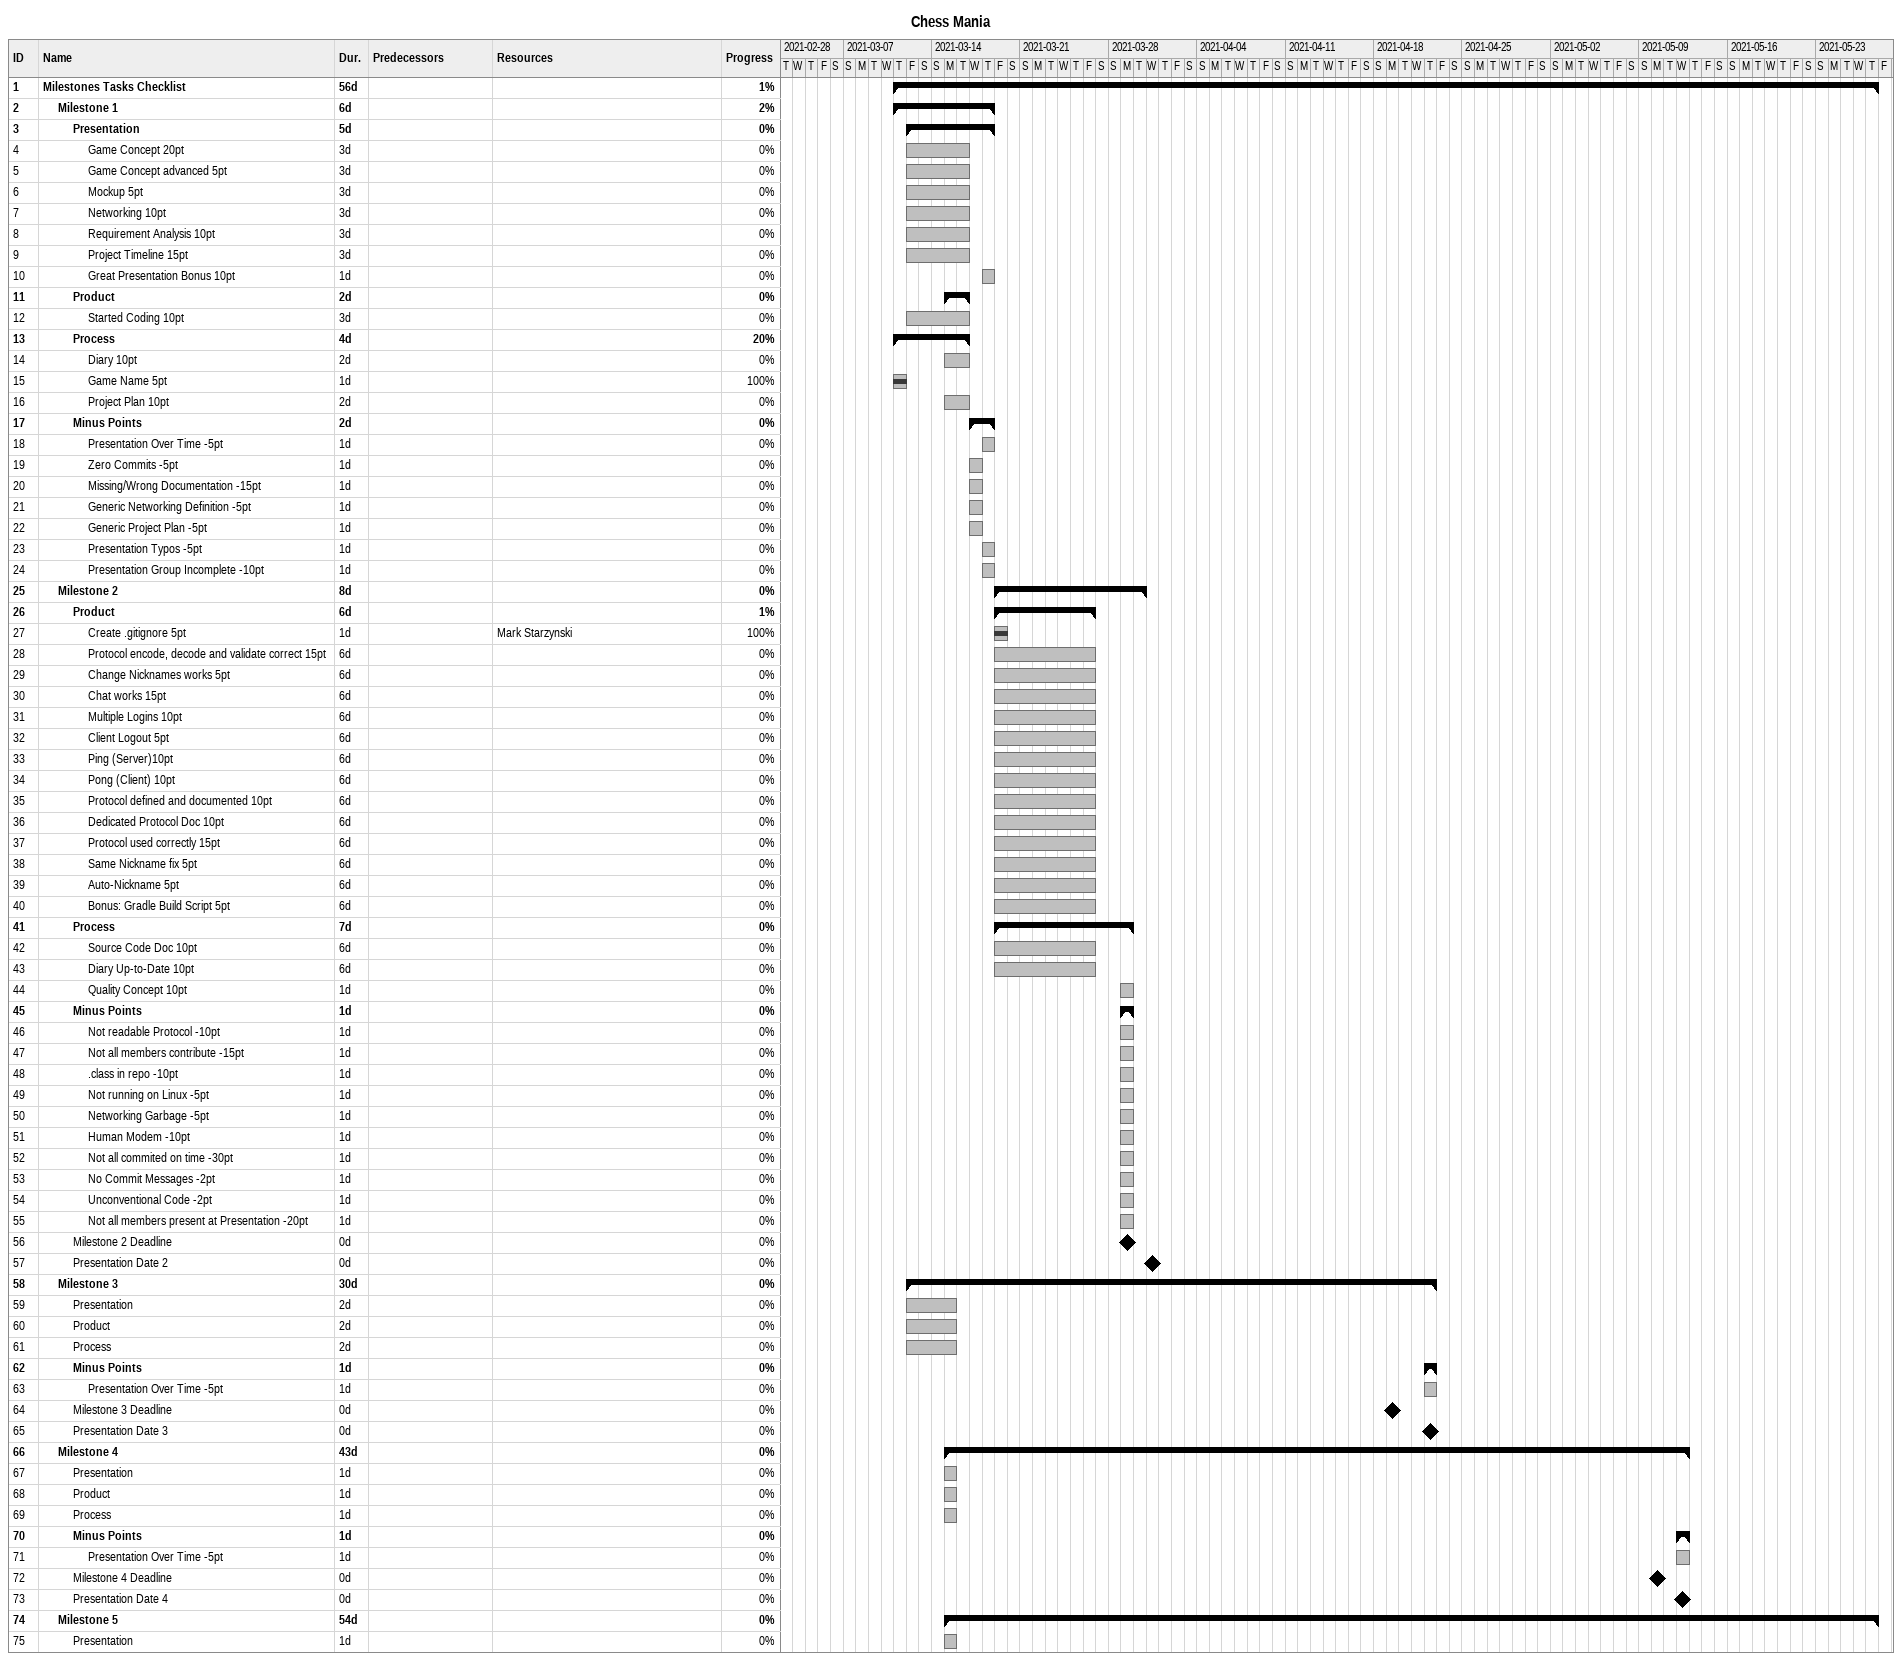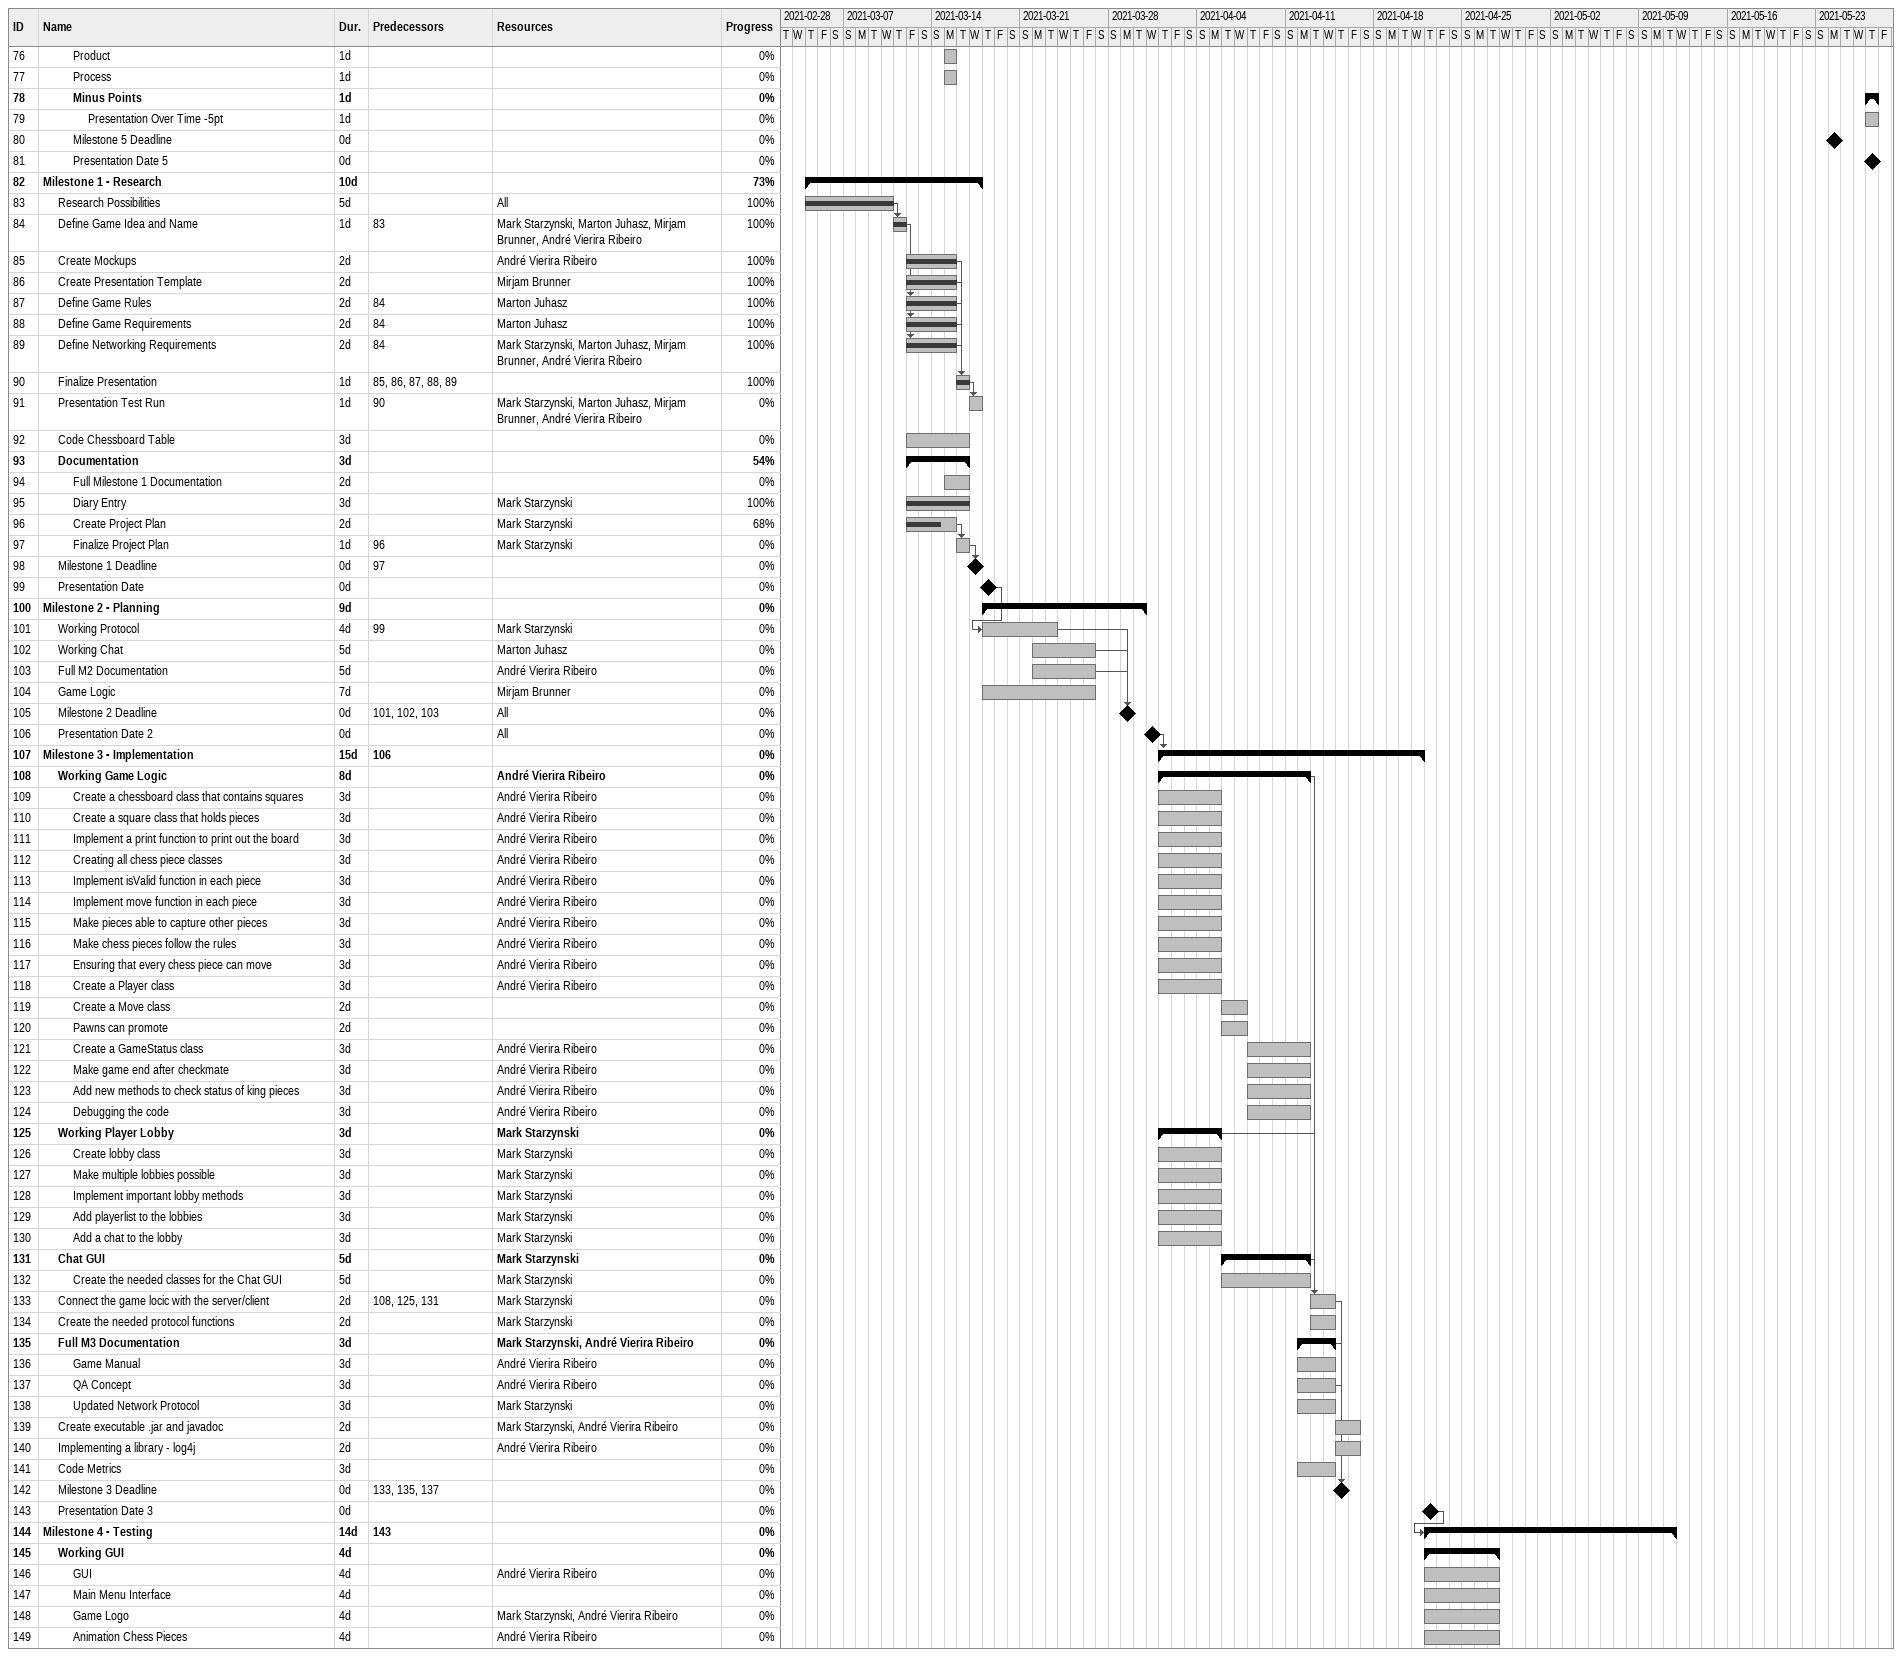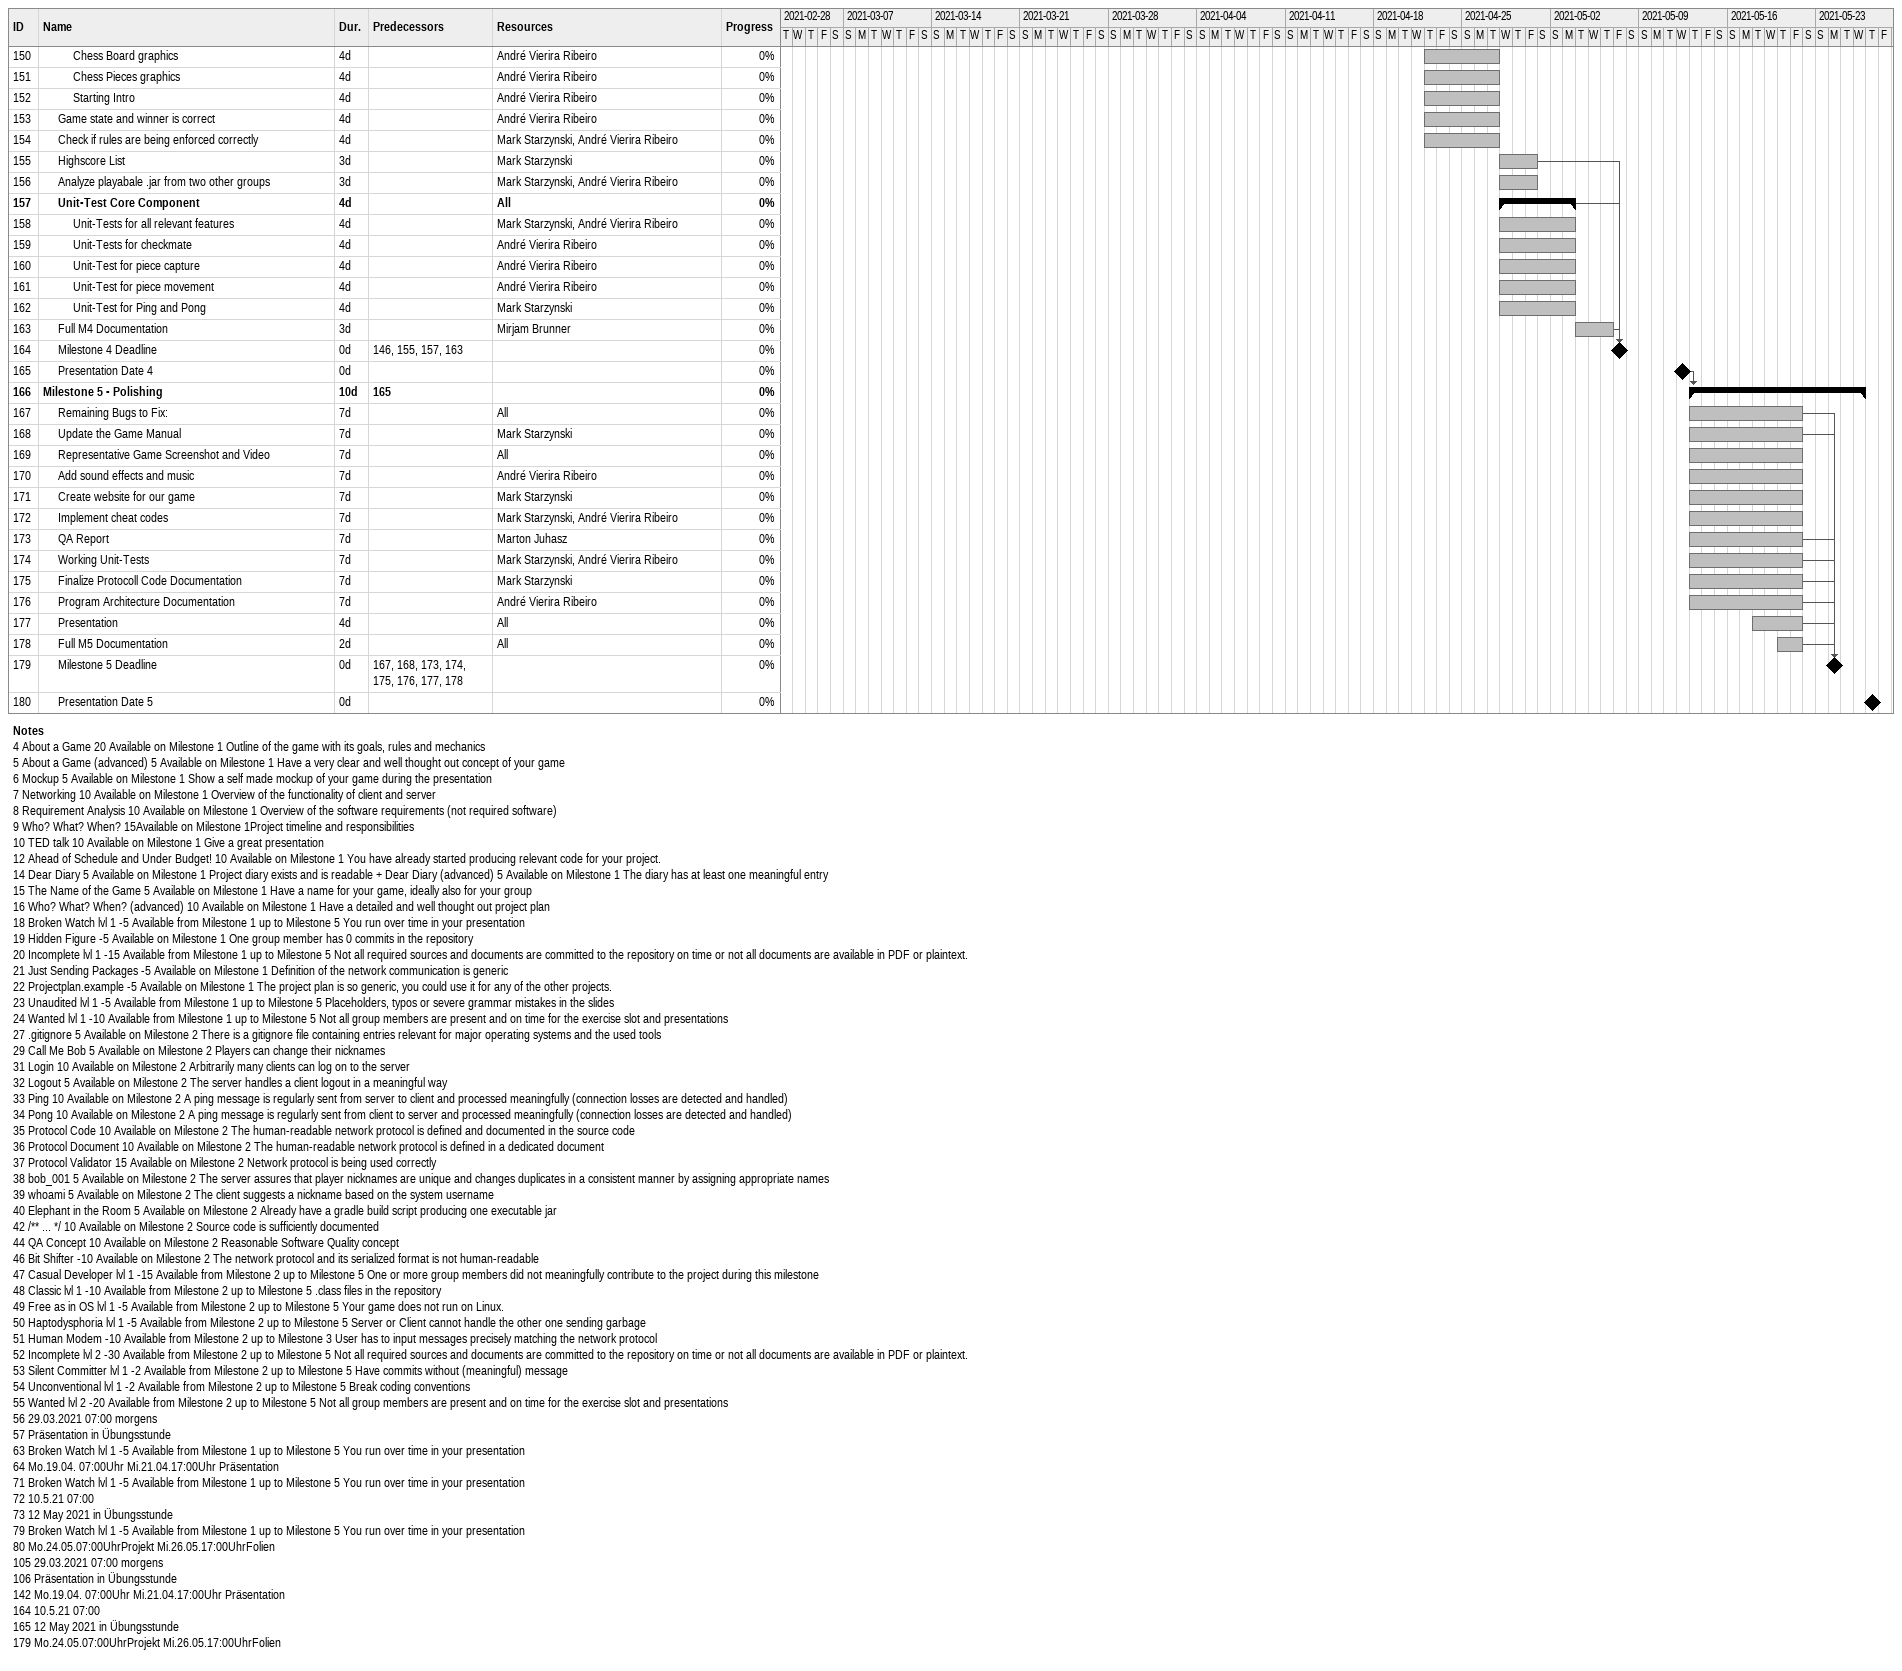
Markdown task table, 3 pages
Chess Mania

| ID | Level | Task | Duration | Start | Finish | Predecessors | Resources | % complete |
|---|---|---|---|---|---|---|---|---|
| 1 | 1 | **Milestones Tasks Checklist** | 56d | 2021-03-11 | 2021-05-27 |  |  | 1 |
| 2 | 2 | **Milestone 1** | 6d | 2021-03-11 | 2021-03-18 |  |  | 2 |
| 3 | 3 | **Presentation** | 5d | 2021-03-12 | 2021-03-18 |  |  | 0 |
| 4 | 4 | Game Concept 20pt | 3d | 2021-03-12 | 2021-03-16 |  |  | 0 |
| 5 | 4 | Game Concept advanced 5pt | 3d | 2021-03-12 | 2021-03-16 |  |  | 0 |
| 6 | 4 | Mockup 5pt | 3d | 2021-03-12 | 2021-03-16 |  |  | 0 |
| 7 | 4 | Networking 10pt | 3d | 2021-03-12 | 2021-03-16 |  |  | 0 |
| 8 | 4 | Requirement Analysis 10pt | 3d | 2021-03-12 | 2021-03-16 |  |  | 0 |
| 9 | 4 | Project Timeline 15pt | 3d | 2021-03-12 | 2021-03-16 |  |  | 0 |
| 10 | 4 | Great Presentation Bonus 10pt | 1d | 2021-03-18 | 2021-03-18 |  |  | 0 |
| 11 | 3 | **Product** | 2d | 2021-03-15 | 2021-03-16 |  |  | 0 |
| 12 | 4 | Started Coding 10pt | 3d | 2021-03-12 | 2021-03-16 |  |  | 0 |
| 13 | 3 | **Process** | 4d | 2021-03-11 | 2021-03-16 |  |  | 20 |
| 14 | 4 | Diary 10pt | 2d | 2021-03-15 | 2021-03-16 |  |  | 0 |
| 15 | 4 | Game Name 5pt | 1d | 2021-03-11 | 2021-03-11 |  |  | 100 |
| 16 | 4 | Project Plan 10pt | 2d | 2021-03-15 | 2021-03-16 |  |  | 0 |
| 17 | 3 | **Minus Points** | 2d | 2021-03-17 | 2021-03-18 |  |  | 0 |
| 18 | 4 | Presentation Over Time -5pt | 1d | 2021-03-18 | 2021-03-18 |  |  | 0 |
| 19 | 4 | Zero Commits -5pt | 1d | 2021-03-17 | 2021-03-17 |  |  | 0 |
| 20 | 4 | Missing/Wrong Documentation -15pt | 1d | 2021-03-17 | 2021-03-17 |  |  | 0 |
| 21 | 4 | Generic Networking Definition -5pt | 1d | 2021-03-17 | 2021-03-17 |  |  | 0 |
| 22 | 4 | Generic Project Plan -5pt | 1d | 2021-03-17 | 2021-03-17 |  |  | 0 |
| 23 | 4 | Presentation Typos -5pt | 1d | 2021-03-18 | 2021-03-18 |  |  | 0 |
| 24 | 4 | Presentation Group Incomplete -10pt | 1d | 2021-03-18 | 2021-03-18 |  |  | 0 |
| 25 | 2 | **Milestone 2** | 8d | 2021-03-19 | 2021-03-30 |  |  | 0 |
| 26 | 3 | **Product** | 6d | 2021-03-19 | 2021-03-26 |  |  | 1 |
| 27 | 4 | Create .gitignore 5pt | 1d | 2021-03-19 | 2021-03-19 |  | Mark Starzynski | 100 |
| 28 | 4 | Protocol encode, decode and validate correct 15pt | 6d | 2021-03-19 | 2021-03-26 |  |  | 0 |
| 29 | 4 | Change Nicknames works 5pt | 6d | 2021-03-19 | 2021-03-26 |  |  | 0 |
| 30 | 4 | Chat works 15pt | 6d | 2021-03-19 | 2021-03-26 |  |  | 0 |
| 31 | 4 | Multiple Logins 10pt | 6d | 2021-03-19 | 2021-03-26 |  |  | 0 |
| 32 | 4 | Client Logout 5pt | 6d | 2021-03-19 | 2021-03-26 |  |  | 0 |
| 33 | 4 | Ping (Server)10pt | 6d | 2021-03-19 | 2021-03-26 |  |  | 0 |
| 34 | 4 | Pong (Client) 10pt | 6d | 2021-03-19 | 2021-03-26 |  |  | 0 |
| 35 | 4 | Protocol defined and documented 10pt | 6d | 2021-03-19 | 2021-03-26 |  |  | 0 |
| 36 | 4 | Dedicated Protocol Doc 10pt | 6d | 2021-03-19 | 2021-03-26 |  |  | 0 |
| 37 | 4 | Protocol used correctly 15pt | 6d | 2021-03-19 | 2021-03-26 |  |  | 0 |
| 38 | 4 | Same Nickname fix 5pt | 6d | 2021-03-19 | 2021-03-26 |  |  | 0 |
| 39 | 4 | Auto-Nickname 5pt | 6d | 2021-03-19 | 2021-03-26 |  |  | 0 |
| 40 | 4 | Bonus: Gradle Build Script 5pt | 6d | 2021-03-19 | 2021-03-26 |  |  | 0 |
| 41 | 3 | **Process** | 7d | 2021-03-19 | 2021-03-29 |  |  | 0 |
| 42 | 4 | Source Code Doc 10pt | 6d | 2021-03-19 | 2021-03-26 |  |  | 0 |
| 43 | 4 | Diary Up-to-Date 10pt | 6d | 2021-03-19 | 2021-03-26 |  |  | 0 |
| 44 | 4 | Quality Concept 10pt | 1d | 2021-03-29 | 2021-03-29 |  |  | 0 |
| 45 | 3 | **Minus Points** | 1d | 2021-03-29 | 2021-03-29 |  |  | 0 |
| 46 | 4 | Not readable Protocol -10pt | 1d | 2021-03-29 | 2021-03-29 |  |  | 0 |
| 47 | 4 | Not all members contribute -15pt | 1d | 2021-03-29 | 2021-03-29 |  |  | 0 |
| 48 | 4 | .class in repo -10pt | 1d | 2021-03-29 | 2021-03-29 |  |  | 0 |
| 49 | 4 | Not running on Linux -5pt | 1d | 2021-03-29 | 2021-03-29 |  |  | 0 |
| 50 | 4 | Networking Garbage -5pt | 1d | 2021-03-29 | 2021-03-29 |  |  | 0 |
| 51 | 4 | Human Modem -10pt | 1d | 2021-03-29 | 2021-03-29 |  |  | 0 |
| 52 | 4 | Not all commited on time -30pt | 1d | 2021-03-29 | 2021-03-29 |  |  | 0 |
| 53 | 4 | No Commit Messages -2pt | 1d | 2021-03-29 | 2021-03-29 |  |  | 0 |
| 54 | 4 | Unconventional Code -2pt | 1d | 2021-03-29 | 2021-03-29 |  |  | 0 |
| 55 | 4 | Not all members present at Presentation -20pt | 1d | 2021-03-29 | 2021-03-29 |  |  | 0 |
| 56 | 3 | Milestone 2 Deadline | 0d | 2021-03-29 | 2021-03-29 |  |  | 0 |
| 57 | 3 | Presentation Date 2 | 0d | 2021-03-31 | 2021-03-31 |  |  | 0 |
| 58 | 2 | **Milestone 3** | 30d | 2021-03-12 | 2021-04-22 |  |  | 0 |
| 59 | 3 | Presentation | 2d | 2021-03-12 | 2021-03-15 |  |  | 0 |
| 60 | 3 | Product | 2d | 2021-03-12 | 2021-03-15 |  |  | 0 |
| 61 | 3 | Process | 2d | 2021-03-12 | 2021-03-15 |  |  | 0 |
| 62 | 3 | **Minus Points** | 1d | 2021-04-22 | 2021-04-22 |  |  | 0 |
| 63 | 4 | Presentation Over Time -5pt | 1d | 2021-04-22 | 2021-04-22 |  |  | 0 |
| 64 | 3 | Milestone 3 Deadline | 0d | 2021-04-19 | 2021-04-19 |  |  | 0 |
| 65 | 3 | Presentation Date 3 | 0d | 2021-04-22 | 2021-04-22 |  |  | 0 |
| 66 | 2 | **Milestone 4** | 43d | 2021-03-15 | 2021-05-12 |  |  | 0 |
| 67 | 3 | Presentation | 1d | 2021-03-15 | 2021-03-15 |  |  | 0 |
| 68 | 3 | Product | 1d | 2021-03-15 | 2021-03-15 |  |  | 0 |
| 69 | 3 | Process | 1d | 2021-03-15 | 2021-03-15 |  |  | 0 |
| 70 | 3 | **Minus Points** | 1d | 2021-05-12 | 2021-05-12 |  |  | 0 |
| 71 | 4 | Presentation Over Time -5pt | 1d | 2021-05-12 | 2021-05-12 |  |  | 0 |
| 72 | 3 | Milestone 4 Deadline | 0d | 2021-05-10 | 2021-05-10 |  |  | 0 |
| 73 | 3 | Presentation Date 4 | 0d | 2021-05-12 | 2021-05-12 |  |  | 0 |
| 74 | 2 | **Milestone 5** | 54d | 2021-03-15 | 2021-05-27 |  |  | 0 |
| 75 | 3 | Presentation | 1d | 2021-03-15 | 2021-03-15 |  |  | 0 |
| 76 | 3 | Product | 1d | 2021-03-15 | 2021-03-15 |  |  | 0 |
| 77 | 3 | Process | 1d | 2021-03-15 | 2021-03-15 |  |  | 0 |
| 78 | 3 | **Minus Points** | 1d | 2021-05-27 | 2021-05-27 |  |  | 0 |
| 79 | 4 | Presentation Over Time -5pt | 1d | 2021-05-27 | 2021-05-27 |  |  | 0 |
| 80 | 3 | Milestone 5 Deadline | 0d | 2021-05-24 | 2021-05-24 |  |  | 0 |
| 81 | 3 | Presentation Date 5 | 0d | 2021-05-27 | 2021-05-27 |  |  | 0 |
| 82 | 1 | **Milestone 1 - Research** | 10d | 2021-03-04 | 2021-03-17 |  |  | 73 |
| 83 | 2 | Research Possibilities | 5d | 2021-03-04 | 2021-03-10 |  | All | 100 |
| 84 | 2 | Define Game Idea and Name | 1d | 2021-03-11 | 2021-03-11 | 83 | Mark Starzynski, Marton Juhasz, Mirjam Brunner, André Vierira Ribeiro | 100 |
| 85 | 2 | Create Mockups | 2d | 2021-03-12 | 2021-03-15 |  | André Vierira Ribeiro | 100 |
| 86 | 2 | Create Presentation Template | 2d | 2021-03-12 | 2021-03-15 |  | Mirjam Brunner | 100 |
| 87 | 2 | Define Game Rules | 2d | 2021-03-12 | 2021-03-15 | 84 | Marton Juhasz | 100 |
| 88 | 2 | Define Game Requirements | 2d | 2021-03-12 | 2021-03-15 | 84 | Marton Juhasz | 100 |
| 89 | 2 | Define Networking Requirements | 2d | 2021-03-12 | 2021-03-15 | 84 | Mark Starzynski, Marton Juhasz, Mirjam Brunner, André Vierira Ribeiro | 100 |
| 90 | 2 | Finalize Presentation | 1d | 2021-03-16 | 2021-03-16 | 85, 86, 87, 88, 89 |  | 100 |
| 91 | 2 | Presentation Test Run | 1d | 2021-03-17 | 2021-03-17 | 90 | Mark Starzynski, Marton Juhasz, Mirjam Brunner, André Vierira Ribeiro | 0 |
| 92 | 2 | Code Chessboard Table | 3d | 2021-03-12 | 2021-03-16 |  |  | 0 |
| 93 | 2 | **Documentation** | 3d | 2021-03-12 | 2021-03-16 |  |  | 54 |
| 94 | 3 | Full Milestone 1 Documentation | 2d | 2021-03-15 | 2021-03-16 |  |  | 0 |
| 95 | 3 | Diary Entry | 3d | 2021-03-12 | 2021-03-16 |  | Mark Starzynski | 100 |
| 96 | 3 | Create Project Plan | 2d | 2021-03-12 | 2021-03-15 |  | Mark Starzynski | 68 |
| 97 | 3 | Finalize Project Plan | 1d | 2021-03-16 | 2021-03-16 | 96 | Mark Starzynski | 0 |
| 98 | 2 | Milestone 1 Deadline | 0d | 2021-03-17 | 2021-03-17 | 97 |  | 0 |
| 99 | 2 | Presentation Date | 0d | 2021-03-18 | 2021-03-18 |  |  | 0 |
| 100 | 1 | **Milestone 2 - Planning** | 9d | 2021-03-18 | 2021-03-30 |  |  | 0 |
| 101 | 2 | Working Protocol | 4d | 2021-03-18 | 2021-03-23 | 99 | Mark Starzynski | 0 |
| 102 | 2 | Working Chat | 5d | 2021-03-22 | 2021-03-26 |  | Marton Juhasz | 0 |
| 103 | 2 | Full M2 Documentation | 5d | 2021-03-22 | 2021-03-26 |  | André Vierira Ribeiro | 0 |
| 104 | 2 | Game Logic | 7d | 2021-03-18 | 2021-03-26 |  | Mirjam Brunner | 0 |
| 105 | 2 | Milestone 2 Deadline | 0d | 2021-03-29 | 2021-03-29 | 101, 102, 103 | All | 0 |
| 106 | 2 | Presentation Date 2 | 0d | 2021-03-31 | 2021-03-31 |  | All | 0 |
| 107 | 1 | **Milestone 3 - Implementation** | 15d | 2021-04-01 | 2021-04-21 | 106 |  | 0 |
| 108 | 2 | **Working Game Logic** | 8d | 2021-04-01 | 2021-04-12 |  | André Vierira Ribeiro | 0 |
| 109 | 3 | Create a chessboard class that contains squares | 3d | 2021-04-01 | 2021-04-05 |  | André Vierira Ribeiro | 0 |
| 110 | 3 | Create a square class that holds pieces | 3d | 2021-04-01 | 2021-04-05 |  | André Vierira Ribeiro | 0 |
| 111 | 3 | Implement a print function to print out the board | 3d | 2021-04-01 | 2021-04-05 |  | André Vierira Ribeiro | 0 |
| 112 | 3 | Creating all chess piece classes | 3d | 2021-04-01 | 2021-04-05 |  | André Vierira Ribeiro | 0 |
| 113 | 3 | Implement isValid function in each piece | 3d | 2021-04-01 | 2021-04-05 |  | André Vierira Ribeiro | 0 |
| 114 | 3 | Implement move function in each piece | 3d | 2021-04-01 | 2021-04-05 |  | André Vierira Ribeiro | 0 |
| 115 | 3 | Make pieces able to capture other pieces | 3d | 2021-04-01 | 2021-04-05 |  | André Vierira Ribeiro | 0 |
| 116 | 3 | Make chess pieces follow the rules | 3d | 2021-04-01 | 2021-04-05 |  | André Vierira Ribeiro | 0 |
| 117 | 3 | Ensuring that every chess piece can move | 3d | 2021-04-01 | 2021-04-05 |  | André Vierira Ribeiro | 0 |
| 118 | 3 | Create a Player class | 3d | 2021-04-01 | 2021-04-05 |  | André Vierira Ribeiro | 0 |
| 119 | 3 | Create a Move class | 2d | 2021-04-06 | 2021-04-07 |  |  | 0 |
| 120 | 3 | Pawns can promote | 2d | 2021-04-06 | 2021-04-07 |  |  | 0 |
| 121 | 3 | Create a GameStatus class | 3d | 2021-04-08 | 2021-04-12 |  | André Vierira Ribeiro | 0 |
| 122 | 3 | Make game end after checkmate | 3d | 2021-04-08 | 2021-04-12 |  | André Vierira Ribeiro | 0 |
| 123 | 3 | Add new methods to check status of king pieces | 3d | 2021-04-08 | 2021-04-12 |  | André Vierira Ribeiro | 0 |
| 124 | 3 | Debugging the code | 3d | 2021-04-08 | 2021-04-12 |  | André Vierira Ribeiro | 0 |
| 125 | 2 | **Working Player Lobby** | 3d | 2021-04-01 | 2021-04-05 |  | Mark Starzynski | 0 |
| 126 | 3 | Create lobby class | 3d | 2021-04-01 | 2021-04-05 |  | Mark Starzynski | 0 |
| 127 | 3 | Make multiple lobbies possible | 3d | 2021-04-01 | 2021-04-05 |  | Mark Starzynski | 0 |
| 128 | 3 | Implement important lobby methods | 3d | 2021-04-01 | 2021-04-05 |  | Mark Starzynski | 0 |
| 129 | 3 | Add playerlist to the lobbies | 3d | 2021-04-01 | 2021-04-05 |  | Mark Starzynski | 0 |
| 130 | 3 | Add a chat to the lobby | 3d | 2021-04-01 | 2021-04-05 |  | Mark Starzynski | 0 |
| 131 | 2 | **Chat GUI** | 5d | 2021-04-06 | 2021-04-12 |  | Mark Starzynski | 0 |
| 132 | 3 | Create the needed classes for the Chat GUI | 5d | 2021-04-06 | 2021-04-12 |  | Mark Starzynski | 0 |
| 133 | 2 | Connect the game locic with the server/client | 2d | 2021-04-13 | 2021-04-14 | 108, 125, 131 | Mark Starzynski | 0 |
| 134 | 2 | Create the needed protocol functions | 2d | 2021-04-13 | 2021-04-14 |  | Mark Starzynski | 0 |
| 135 | 2 | **Full M3 Documentation** | 3d | 2021-04-12 | 2021-04-14 |  | Mark Starzynski, André Vierira Ribeiro | 0 |
| 136 | 3 | Game Manual | 3d | 2021-04-12 | 2021-04-14 |  | André Vierira Ribeiro | 0 |
| 137 | 3 | QA Concept | 3d | 2021-04-12 | 2021-04-14 |  | André Vierira Ribeiro | 0 |
| 138 | 3 | Updated Network Protocol | 3d | 2021-04-12 | 2021-04-14 |  | Mark Starzynski | 0 |
| 139 | 2 | Create executable .jar and javadoc | 2d | 2021-04-15 | 2021-04-16 |  | Mark Starzynski, André Vierira Ribeiro | 0 |
| 140 | 2 | Implementing a library - log4j | 2d | 2021-04-15 | 2021-04-16 |  | André Vierira Ribeiro | 0 |
| 141 | 2 | Code Metrics | 3d | 2021-04-12 | 2021-04-14 |  |  | 0 |
| 142 | 2 | Milestone 3 Deadline | 0d | 2021-04-15 | 2021-04-15 | 133, 135, 137 |  | 0 |
| 143 | 2 | Presentation Date 3 | 0d | 2021-04-22 | 2021-04-22 |  |  | 0 |
| 144 | 1 | **Milestone 4 - Testing** | 14d | 2021-04-22 | 2021-05-11 | 143 |  | 0 |
| 145 | 2 | **Working GUI** | 4d | 2021-04-22 | 2021-04-27 |  |  | 0 |
| 146 | 3 | GUI | 4d | 2021-04-22 | 2021-04-27 |  | André Vierira Ribeiro | 0 |
| 147 | 3 | Main Menu Interface | 4d | 2021-04-22 | 2021-04-27 |  |  | 0 |
| 148 | 3 | Game Logo | 4d | 2021-04-22 | 2021-04-27 |  | Mark Starzynski, André Vierira Ribeiro | 0 |
| 149 | 3 | Animation Chess Pieces | 4d | 2021-04-22 | 2021-04-27 |  | André Vierira Ribeiro | 0 |
| 150 | 3 | Chess Board graphics | 4d | 2021-04-22 | 2021-04-27 |  | André Vierira Ribeiro | 0 |
| 151 | 3 | Chess Pieces graphics | 4d | 2021-04-22 | 2021-04-27 |  | André Vierira Ribeiro | 0 |
| 152 | 3 | Starting Intro | 4d | 2021-04-22 | 2021-04-27 |  | André Vierira Ribeiro | 0 |
| 153 | 2 | Game state and winner is correct | 4d | 2021-04-22 | 2021-04-27 |  | André Vierira Ribeiro | 0 |
| 154 | 2 | Check if rules are being enforced correctly | 4d | 2021-04-22 | 2021-04-27 |  | Mark Starzynski, André Vierira Ribeiro | 0 |
| 155 | 2 | Highscore List | 3d | 2021-04-28 | 2021-04-30 |  | Mark Starzynski | 0 |
| 156 | 2 | Analyze playabale .jar from two other groups | 3d | 2021-04-28 | 2021-04-30 |  | Mark Starzynski, André Vierira Ribeiro | 0 |
| 157 | 2 | **Unit-Test Core Component** | 4d | 2021-04-28 | 2021-05-03 |  | All | 0 |
| 158 | 3 | Unit-Tests for all relevant features | 4d | 2021-04-28 | 2021-05-03 |  | Mark Starzynski, André Vierira Ribeiro | 0 |
| 159 | 3 | Unit-Tests for checkmate | 4d | 2021-04-28 | 2021-05-03 |  | André Vierira Ribeiro | 0 |
| 160 | 3 | Unit-Test for piece capture | 4d | 2021-04-28 | 2021-05-03 |  | André Vierira Ribeiro | 0 |
| 161 | 3 | Unit-Test for piece movement | 4d | 2021-04-28 | 2021-05-03 |  | André Vierira Ribeiro | 0 |
| 162 | 3 | Unit-Test for Ping and Pong | 4d | 2021-04-28 | 2021-05-03 |  | Mark Starzynski | 0 |
| 163 | 2 | Full M4 Documentation | 3d | 2021-05-04 | 2021-05-06 |  | Mirjam Brunner | 0 |
| 164 | 2 | Milestone 4 Deadline | 0d | 2021-05-07 | 2021-05-07 | 146, 155, 157, 163 |  | 0 |
| 165 | 2 | Presentation Date 4 | 0d | 2021-05-12 | 2021-05-12 |  |  | 0 |
| 166 | 1 | **Milestone 5 - Polishing** | 10d | 2021-05-13 | 2021-05-26 | 165 |  | 0 |
| 167 | 2 | Remaining Bugs to Fix: | 7d | 2021-05-13 | 2021-05-21 |  | All | 0 |
| 168 | 2 | Update the Game Manual | 7d | 2021-05-13 | 2021-05-21 |  | Mark Starzynski | 0 |
| 169 | 2 | Representative Game Screenshot and Video | 7d | 2021-05-13 | 2021-05-21 |  | All | 0 |
| 170 | 2 | Add sound effects and music | 7d | 2021-05-13 | 2021-05-21 |  | André Vierira Ribeiro | 0 |
| 171 | 2 | Create website for our game | 7d | 2021-05-13 | 2021-05-21 |  | Mark Starzynski | 0 |
| 172 | 2 | Implement cheat codes | 7d | 2021-05-13 | 2021-05-21 |  | Mark Starzynski, André Vierira Ribeiro | 0 |
| 173 | 2 | QA Report | 7d | 2021-05-13 | 2021-05-21 |  | Marton Juhasz | 0 |
| 174 | 2 | Working Unit-Tests | 7d | 2021-05-13 | 2021-05-21 |  | Mark Starzynski, André Vierira Ribeiro | 0 |
| 175 | 2 | Finalize Protocoll Code Documentation | 7d | 2021-05-13 | 2021-05-21 |  | Mark Starzynski | 0 |
| 176 | 2 | Program Architecture Documentation | 7d | 2021-05-13 | 2021-05-21 |  | André Vierira Ribeiro | 0 |
| 177 | 2 | Presentation | 4d | 2021-05-18 | 2021-05-21 |  | All | 0 |
| 178 | 2 | Full M5 Documentation | 2d | 2021-05-20 | 2021-05-21 |  | All | 0 |
| 179 | 2 | Milestone 5 Deadline | 0d | 2021-05-24 | 2021-05-24 | 167, 168, 173, 174, 175, 176, 177, 178 |  | 0 |
| 180 | 2 | Presentation Date 5 | 0d | 2021-05-27 | 2021-05-27 |  |  | 0 |

Notes
- 4: About a Game 20 Available on Milestone 1 Outline of the game with its goals, rules and mechanics
- 5: About a Game (advanced) 5 Available on Milestone 1 Have a very clear and well thought out concept of your game
- 6: Mockup 5 Available on Milestone 1 Show a self made mockup of your game during the presentation
- 7: Networking 10 Available on Milestone 1 Overview of the functionality of client and server
- 8: Requirement Analysis 10 Available on Milestone 1 Overview of the software requirements (not required software)
- 9: Who? What? When? 15Available on Milestone 1Project timeline and responsibilities
- 10: TED talk 10 Available on Milestone 1 Give a great presentation
- 12: Ahead of Schedule and Under Budget! 10 Available on Milestone 1 You have already started producing relevant code for your project.
- 14: Dear Diary 5 Available on Milestone 1 Project diary exists and is readable + Dear Diary (advanced) 5 Available on Milestone 1 The diary has at least one meaningful entry
- 15: The Name of the Game 5 Available on Milestone 1 Have a name for your game, ideally also for your group
- 16: Who? What? When? (advanced) 10 Available on Milestone 1 Have a detailed and well thought out project plan
- 18: Broken Watch lvl 1 -5 Available from Milestone 1 up to Milestone 5 You run over time in your presentation
- 19: Hidden Figure -5 Available on Milestone 1 One group member has 0 commits in the repository
- 20: Incomplete lvl 1 -15 Available from Milestone 1 up to Milestone 5 Not all required sources and documents are committed to the repository on time or not all documents are available in PDF or plaintext.
- 21: Just Sending Packages -5 Available on Milestone 1 Definition of the network communication is generic
- 22: Projectplan.example -5 Available on Milestone 1 The project plan is so generic, you could use it for any of the other projects.
- 23: Unaudited lvl 1 -5 Available from Milestone 1 up to Milestone 5 Placeholders, typos or severe grammar mistakes in the slides
- 24: Wanted lvl 1 -10 Available from Milestone 1 up to Milestone 5 Not all group members are present and on time for the exercise slot and presentations
- 27: .gitignore 5 Available on Milestone 2 There is a gitignore file containing entries relevant for major operating systems and the used tools
- 29: Call Me Bob 5 Available on Milestone 2 Players can change their nicknames
- 31: Login 10 Available on Milestone 2 Arbitrarily many clients can log on to the server
- 32: Logout 5 Available on Milestone 2 The server handles a client logout in a meaningful way
- 33: Ping 10 Available on Milestone 2 A ping message is regularly sent from server to client and processed meaningfully (connection losses are detected and handled)
- 34: Pong 10 Available on Milestone 2 A ping message is regularly sent from client to server and processed meaningfully (connection losses are detected and handled)
- 35: Protocol Code 10 Available on Milestone 2 The human-readable network protocol is defined and documented in the source code
- 36: Protocol Document 10 Available on Milestone 2 The human-readable network protocol is defined in a dedicated document
- 37: Protocol Validator 15 Available on Milestone 2 Network protocol is being used correctly
- 38: bob_001 5 Available on Milestone 2 The server assures that player nicknames are unique and changes duplicates in a consistent manner by assigning appropriate names
- 39: whoami 5 Available on Milestone 2 The client suggests a nickname based on the system username
- 40: Elephant in the Room 5 Available on Milestone 2 Already have a gradle build script producing one executable jar
- 42: /** ... */ 10 Available on Milestone 2 Source code is sufficiently documented
- 44: QA Concept 10 Available on Milestone 2 Reasonable Software Quality concept
- 46: Bit Shifter -10 Available on Milestone 2 The network protocol and its serialized format is not human-readable
- 47: Casual Developer lvl 1 -15 Available from Milestone 2 up to Milestone 5 One or more group members did not meaningfully contribute to the project during this milestone
- 48: Classic lvl 1 -10 Available from Milestone 2 up to Milestone 5 .class files in the repository
- 49: Free as in OS lvl 1 -5 Available from Milestone 2 up to Milestone 5 Your game does not run on Linux.
- 50: Haptodysphoria lvl 1 -5 Available from Milestone 2 up to Milestone 5 Server or Client cannot handle the other one sending garbage
- 51: Human Modem -10 Available from Milestone 2 up to Milestone 3 User has to input messages precisely matching the network protocol
- 52: Incomplete lvl 2 -30 Available from Milestone 2 up to Milestone 5 Not all required sources and documents are committed to the repository on time or not all documents are available in PDF or plaintext.
- 53: Silent Committer lvl 1 -2 Available from Milestone 2 up to Milestone 5 Have commits without (meaningful) message
- 54: Unconventional lvl 1 -2 Available from Milestone 2 up to Milestone 5 Break coding conventions
- 55: Wanted lvl 2 -20 Available from Milestone 2 up to Milestone 5 Not all group members are present and on time for the exercise slot and presentations
- 56: 29.03.2021 07:00 morgens
- 57: Präsentation in Übungsstunde
- 63: Broken Watch lvl 1 -5 Available from Milestone 1 up to Milestone 5 You run over time in your presentation
- 64: Mo.19.04. 07:00Uhr Mi.21.04.17:00Uhr Präsentation
- 71: Broken Watch lvl 1 -5 Available from Milestone 1 up to Milestone 5 You run over time in your presentation
- 72: 10.5.21 07:00
- 73: 12 May 2021 in Übungsstunde
- 79: Broken Watch lvl 1 -5 Available from Milestone 1 up to Milestone 5 You run over time in your presentation
- 80: Mo.24.05.07:00UhrProjekt Mi.26.05.17:00UhrFolien
- 105: 29.03.2021 07:00 morgens
- 106: Präsentation in Übungsstunde
- 142: Mo.19.04. 07:00Uhr Mi.21.04.17:00Uhr Präsentation
- 164: 10.5.21 07:00
- 165: 12 May 2021 in Übungsstunde
- 179: Mo.24.05.07:00UhrProjekt Mi.26.05.17:00UhrFolien
